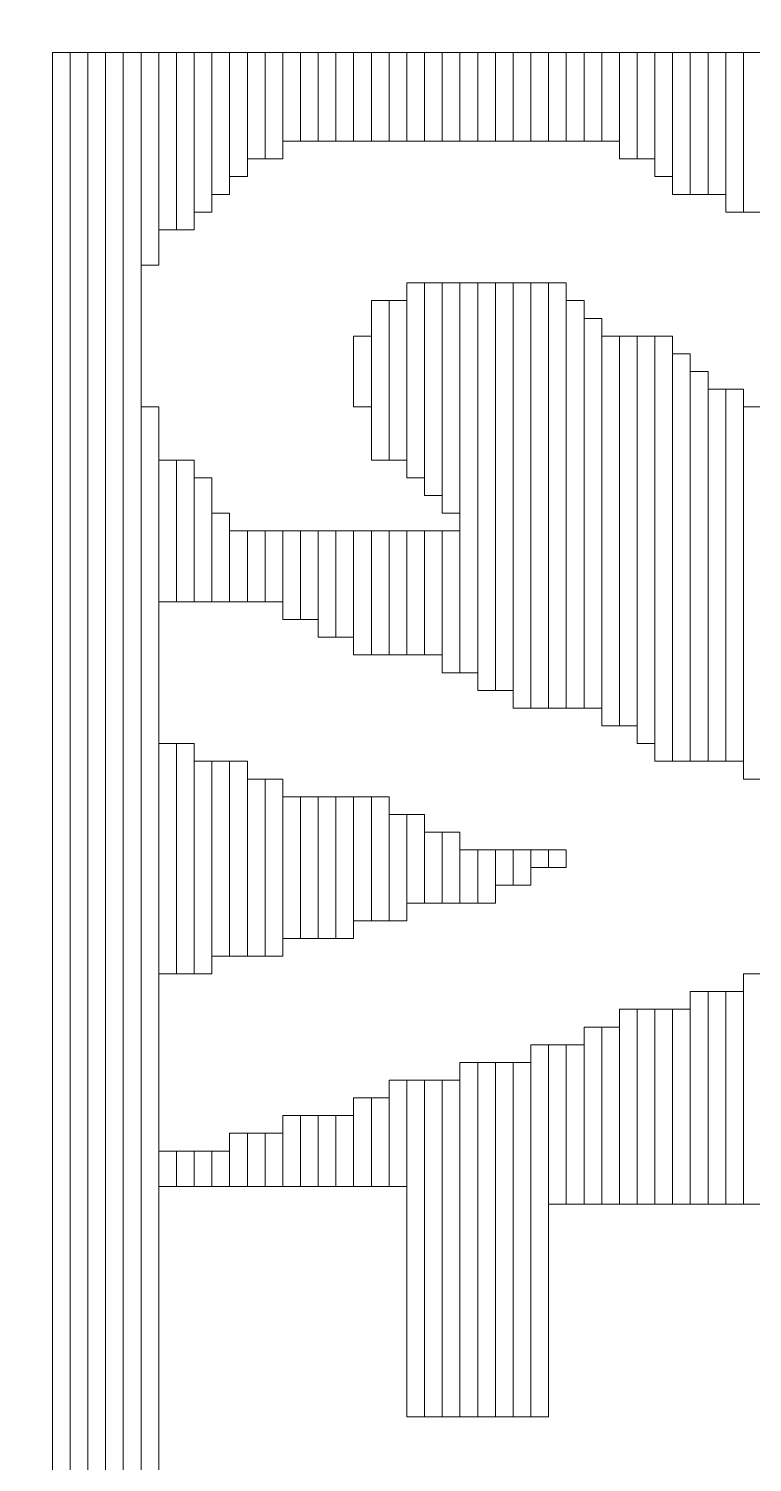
# Model space of a CAD drawing. Header units: millimetres. Extents: x -86 to 67, y -55 to 52.
# Drawn here: x -6.012 to -4.975, y -48.812 to -46.757 of the extents above; entities that cross this region are included whole.
import ezdxf

# ---------------------------------------------------------------- set-up
doc = ezdxf.new("R2010")
doc.units = ezdxf.units.MM
doc.header["$MEASUREMENT"] = 0
doc.layers.add('BG_OUTLINE', color=7, linetype='Continuous')
doc.layers.add('MA_PEN3', color=7, linetype='Continuous')

msp = doc.modelspace()

# ---------------------------------------------------------------- linework, layer by layer
at = {"layer": 'BG_OUTLINE', "color": 3, "lineweight": 9}
msp.add_open_spline([(-60.0926, 34.7331), (-60.0926, 34.7331), (63.7724, 34.7331), (63.7724, 34.7331), (63.7724, 34.7331), (64.585, 34.7336), (65.3646, 34.4113), (65.9396, 33.837), (65.9396, 33.837), (66.5146, 33.2627), (66.8379, 32.4797), (66.8384, 31.667), (66.8384, 31.667), (66.8384, 31.667), (66.8412, -52.28), (66.8412, -52.28), (66.8412, -52.28), (66.8412, -52.28), (66.8384, -52.1933), (66.8384, -52.1933), (66.8384, -52.1933), (66.8389, -53.006), (66.5166, -53.7856), (65.9424, -54.3606), (65.9424, -54.3606), (65.3681, -54.9356), (64.585, -55.2589), (63.7724, -55.2594), (63.7724, -55.2594), (63.7724, -55.2594), (-60.1869, -55.2594), (-60.1869, -55.2594), (-60.1869, -55.2594), (-60.1869, -55.2594), (-60.0853, -55.2518), (-60.0853, -55.2518), (-60.0853, -55.2518), (-60.8979, -55.2523), (-61.6775, -54.9299), (-62.2525, -54.3557), (-62.2525, -54.3557), (-62.8275, -53.7814), (-63.1508, -52.9984), (-63.1513, -52.1857), (-63.1513, -52.1857), (-63.1513, -52.1857), (-63.1587, 31.667), (-63.1587, 31.667), (-63.1587, 31.667), (-63.1592, 32.4797), (-62.8369, 33.2593), (-62.2626, 33.8343), (-62.2626, 33.8343), (-61.6883, 34.4093), (-60.9053, 34.7326), (-60.0926, 34.7331)], degree=3, knots=[0, 0, 0, 0, 0.071429, 0.071429, 0.071429, 0.071429, 0.142857, 0.142857, 0.142857, 0.142857, 0.214286, 0.214286, 0.214286, 0.214286, 0.285714, 0.285714, 0.285714, 0.285714, 0.357143, 0.357143, 0.357143, 0.357143, 0.428571, 0.428571, 0.428571, 0.428571, 0.5, 0.5, 0.5, 0.5, 0.571429, 0.571429, 0.571429, 0.571429, 0.642857, 0.642857, 0.642857, 0.642857, 0.714286, 0.714286, 0.714286, 0.714286, 0.785714, 0.785714, 0.785714, 0.785714, 0.857143, 0.857143, 0.857143, 0.857143, 0.928571, 0.928571, 0.928571, 0.928571, 1, 1, 1, 1], dxfattribs=at)
at = {"layer": 'MA_PEN3', "color": 5, "lineweight": 9}
for points in [[(-5.9528, -51.8456), (-5.9528, -51.8456), (-5.9782, -51.8456), (-5.9782, -51.8456), (-5.9782, -51.8456), (-5.9782, -51.8456), (-5.9782, -46.791), (-5.9782, -46.791), (-5.9782, -46.791), (-5.9782, -46.791), (-5.9528, -46.791), (-5.9528, -46.791), (-5.9528, -46.791), (-5.9528, -46.791), (-5.9528, -51.8456), (-5.9528, -51.8456)], [(-5.9274, -51.8456), (-5.9274, -51.8456), (-5.9528, -51.8456), (-5.9528, -51.8456), (-5.9528, -51.8456), (-5.9528, -51.8456), (-5.9528, -46.791), (-5.9528, -46.791), (-5.9528, -46.791), (-5.9528, -46.791), (-5.9274, -46.791), (-5.9274, -46.791), (-5.9274, -46.791), (-5.9274, -46.791), (-5.9274, -51.8456), (-5.9274, -51.8456)], [(-5.902, -51.8456), (-5.902, -51.8456), (-5.9274, -51.8456), (-5.9274, -51.8456), (-5.9274, -51.8456), (-5.9274, -51.8456), (-5.9274, -46.791), (-5.9274, -46.791), (-5.9274, -46.791), (-5.9274, -46.791), (-5.902, -46.791), (-5.902, -46.791), (-5.902, -46.791), (-5.902, -46.791), (-5.902, -51.8456), (-5.902, -51.8456)], [(-5.8766, -51.8456), (-5.8766, -51.8456), (-5.902, -51.8456), (-5.902, -51.8456), (-5.902, -51.8456), (-5.902, -51.8456), (-5.902, -46.791), (-5.902, -46.791), (-5.902, -46.791), (-5.902, -46.791), (-5.8766, -46.791), (-5.8766, -46.791), (-5.8766, -46.791), (-5.8766, -46.791), (-5.8766, -51.8456), (-5.8766, -51.8456)], [(-5.8512, -51.8456), (-5.8512, -51.8456), (-5.8766, -51.8456), (-5.8766, -51.8456), (-5.8766, -51.8456), (-5.8766, -51.8456), (-5.8766, -46.791), (-5.8766, -46.791), (-5.8766, -46.791), (-5.8766, -46.791), (-5.8512, -46.791), (-5.8512, -46.791), (-5.8512, -46.791), (-5.8512, -46.791), (-5.8512, -51.8456), (-5.8512, -51.8456)], [(-5.8258, -47.0958), (-5.8258, -47.0958), (-5.8512, -47.0958), (-5.8512, -47.0958), (-5.8512, -47.0958), (-5.8512, -47.0958), (-5.8512, -46.791), (-5.8512, -46.791), (-5.8512, -46.791), (-5.8512, -46.791), (-5.8258, -46.791), (-5.8258, -46.791), (-5.8258, -46.791), (-5.8258, -46.791), (-5.8258, -47.0958), (-5.8258, -47.0958)], [(-5.8004, -47.045), (-5.8004, -47.045), (-5.8258, -47.045), (-5.8258, -47.045), (-5.8258, -47.045), (-5.8258, -47.045), (-5.8258, -46.791), (-5.8258, -46.791), (-5.8258, -46.791), (-5.8258, -46.791), (-5.8004, -46.791), (-5.8004, -46.791), (-5.8004, -46.791), (-5.8004, -46.791), (-5.8004, -47.045), (-5.8004, -47.045)], [(-5.775, -47.045), (-5.775, -47.045), (-5.8004, -47.045), (-5.8004, -47.045), (-5.8004, -47.045), (-5.8004, -47.045), (-5.8004, -46.791), (-5.8004, -46.791), (-5.8004, -46.791), (-5.8004, -46.791), (-5.775, -46.791), (-5.775, -46.791), (-5.775, -46.791), (-5.775, -46.791), (-5.775, -47.045), (-5.775, -47.045)], [(-5.7496, -47.0196), (-5.7496, -47.0196), (-5.775, -47.0196), (-5.775, -47.0196), (-5.775, -47.0196), (-5.775, -47.0196), (-5.775, -46.791), (-5.775, -46.791), (-5.775, -46.791), (-5.775, -46.791), (-5.7496, -46.791), (-5.7496, -46.791), (-5.7496, -46.791), (-5.7496, -46.791), (-5.7496, -47.0196), (-5.7496, -47.0196)], [(-5.7242, -46.9942), (-5.7242, -46.9942), (-5.7496, -46.9942), (-5.7496, -46.9942), (-5.7496, -46.9942), (-5.7496, -46.9942), (-5.7496, -46.791), (-5.7496, -46.791), (-5.7496, -46.791), (-5.7496, -46.791), (-5.7242, -46.791), (-5.7242, -46.791), (-5.7242, -46.791), (-5.7242, -46.791), (-5.7242, -46.9942), (-5.7242, -46.9942)], [(-5.6988, -46.9688), (-5.6988, -46.9688), (-5.7242, -46.9688), (-5.7242, -46.9688), (-5.7242, -46.9688), (-5.7242, -46.9688), (-5.7242, -46.791), (-5.7242, -46.791), (-5.7242, -46.791), (-5.7242, -46.791), (-5.6988, -46.791), (-5.6988, -46.791), (-5.6988, -46.791), (-5.6988, -46.791), (-5.6988, -46.9688), (-5.6988, -46.9688)], [(-5.6734, -46.9434), (-5.6734, -46.9434), (-5.6988, -46.9434), (-5.6988, -46.9434), (-5.6988, -46.9434), (-5.6988, -46.9434), (-5.6988, -46.791), (-5.6988, -46.791), (-5.6988, -46.791), (-5.6988, -46.791), (-5.6734, -46.791), (-5.6734, -46.791), (-5.6734, -46.791), (-5.6734, -46.791), (-5.6734, -46.9434), (-5.6734, -46.9434)], [(-5.648, -46.9434), (-5.648, -46.9434), (-5.6734, -46.9434), (-5.6734, -46.9434), (-5.6734, -46.9434), (-5.6734, -46.9434), (-5.6734, -46.791), (-5.6734, -46.791), (-5.6734, -46.791), (-5.6734, -46.791), (-5.648, -46.791), (-5.648, -46.791), (-5.648, -46.791), (-5.648, -46.791), (-5.648, -46.9434), (-5.648, -46.9434)], [(-5.6226, -46.918), (-5.6226, -46.918), (-5.648, -46.918), (-5.648, -46.918), (-5.648, -46.918), (-5.648, -46.918), (-5.648, -46.791), (-5.648, -46.791), (-5.648, -46.791), (-5.648, -46.791), (-5.6226, -46.791), (-5.6226, -46.791), (-5.6226, -46.791), (-5.6226, -46.791), (-5.6226, -46.918), (-5.6226, -46.918)], [(-5.5972, -46.918), (-5.5972, -46.918), (-5.6226, -46.918), (-5.6226, -46.918), (-5.6226, -46.918), (-5.6226, -46.918), (-5.6226, -46.791), (-5.6226, -46.791), (-5.6226, -46.791), (-5.6226, -46.791), (-5.5972, -46.791), (-5.5972, -46.791), (-5.5972, -46.791), (-5.5972, -46.791), (-5.5972, -46.918), (-5.5972, -46.918)], [(-5.5718, -46.918), (-5.5718, -46.918), (-5.5972, -46.918), (-5.5972, -46.918), (-5.5972, -46.918), (-5.5972, -46.918), (-5.5972, -46.791), (-5.5972, -46.791), (-5.5972, -46.791), (-5.5972, -46.791), (-5.5718, -46.791), (-5.5718, -46.791), (-5.5718, -46.791), (-5.5718, -46.791), (-5.5718, -46.918), (-5.5718, -46.918)], [(-5.5464, -46.918), (-5.5464, -46.918), (-5.5718, -46.918), (-5.5718, -46.918), (-5.5718, -46.918), (-5.5718, -46.918), (-5.5718, -46.791), (-5.5718, -46.791), (-5.5718, -46.791), (-5.5718, -46.791), (-5.5464, -46.791), (-5.5464, -46.791), (-5.5464, -46.791), (-5.5464, -46.791), (-5.5464, -46.918), (-5.5464, -46.918)], [(-5.521, -46.918), (-5.521, -46.918), (-5.5464, -46.918), (-5.5464, -46.918), (-5.5464, -46.918), (-5.5464, -46.918), (-5.5464, -46.791), (-5.5464, -46.791), (-5.5464, -46.791), (-5.5464, -46.791), (-5.521, -46.791), (-5.521, -46.791), (-5.521, -46.791), (-5.521, -46.791), (-5.521, -46.918), (-5.521, -46.918)], [(-5.4956, -46.918), (-5.4956, -46.918), (-5.521, -46.918), (-5.521, -46.918), (-5.521, -46.918), (-5.521, -46.918), (-5.521, -46.791), (-5.521, -46.791), (-5.521, -46.791), (-5.521, -46.791), (-5.4956, -46.791), (-5.4956, -46.791), (-5.4956, -46.791), (-5.4956, -46.791), (-5.4956, -46.918), (-5.4956, -46.918)], [(-5.4702, -46.918), (-5.4702, -46.918), (-5.4956, -46.918), (-5.4956, -46.918), (-5.4956, -46.918), (-5.4956, -46.918), (-5.4956, -46.791), (-5.4956, -46.791), (-5.4956, -46.791), (-5.4956, -46.791), (-5.4702, -46.791), (-5.4702, -46.791), (-5.4702, -46.791), (-5.4702, -46.791), (-5.4702, -46.918), (-5.4702, -46.918)], [(-5.4448, -46.918), (-5.4448, -46.918), (-5.4702, -46.918), (-5.4702, -46.918), (-5.4702, -46.918), (-5.4702, -46.918), (-5.4702, -46.791), (-5.4702, -46.791), (-5.4702, -46.791), (-5.4702, -46.791), (-5.4448, -46.791), (-5.4448, -46.791), (-5.4448, -46.791), (-5.4448, -46.791), (-5.4448, -46.918), (-5.4448, -46.918)], [(-5.4194, -46.918), (-5.4194, -46.918), (-5.4448, -46.918), (-5.4448, -46.918), (-5.4448, -46.918), (-5.4448, -46.918), (-5.4448, -46.791), (-5.4448, -46.791), (-5.4448, -46.791), (-5.4448, -46.791), (-5.4194, -46.791), (-5.4194, -46.791), (-5.4194, -46.791), (-5.4194, -46.791), (-5.4194, -46.918), (-5.4194, -46.918)], [(-5.394, -46.918), (-5.394, -46.918), (-5.4194, -46.918), (-5.4194, -46.918), (-5.4194, -46.918), (-5.4194, -46.918), (-5.4194, -46.791), (-5.4194, -46.791), (-5.4194, -46.791), (-5.4194, -46.791), (-5.394, -46.791), (-5.394, -46.791), (-5.394, -46.791), (-5.394, -46.791), (-5.394, -46.918), (-5.394, -46.918)], [(-5.3686, -46.918), (-5.3686, -46.918), (-5.394, -46.918), (-5.394, -46.918), (-5.394, -46.918), (-5.394, -46.918), (-5.394, -46.791), (-5.394, -46.791), (-5.394, -46.791), (-5.394, -46.791), (-5.3686, -46.791), (-5.3686, -46.791), (-5.3686, -46.791), (-5.3686, -46.791), (-5.3686, -46.918), (-5.3686, -46.918)], [(-5.3432, -46.918), (-5.3432, -46.918), (-5.3686, -46.918), (-5.3686, -46.918), (-5.3686, -46.918), (-5.3686, -46.918), (-5.3686, -46.791), (-5.3686, -46.791), (-5.3686, -46.791), (-5.3686, -46.791), (-5.3432, -46.791), (-5.3432, -46.791), (-5.3432, -46.791), (-5.3432, -46.791), (-5.3432, -46.918), (-5.3432, -46.918)], [(-5.3178, -46.918), (-5.3178, -46.918), (-5.3432, -46.918), (-5.3432, -46.918), (-5.3432, -46.918), (-5.3432, -46.918), (-5.3432, -46.791), (-5.3432, -46.791), (-5.3432, -46.791), (-5.3432, -46.791), (-5.3178, -46.791), (-5.3178, -46.791), (-5.3178, -46.791), (-5.3178, -46.791), (-5.3178, -46.918), (-5.3178, -46.918)], [(-5.2924, -46.918), (-5.2924, -46.918), (-5.3178, -46.918), (-5.3178, -46.918), (-5.3178, -46.918), (-5.3178, -46.918), (-5.3178, -46.791), (-5.3178, -46.791), (-5.3178, -46.791), (-5.3178, -46.791), (-5.2924, -46.791), (-5.2924, -46.791), (-5.2924, -46.791), (-5.2924, -46.791), (-5.2924, -46.918), (-5.2924, -46.918)], [(-5.267, -46.918), (-5.267, -46.918), (-5.2924, -46.918), (-5.2924, -46.918), (-5.2924, -46.918), (-5.2924, -46.918), (-5.2924, -46.791), (-5.2924, -46.791), (-5.2924, -46.791), (-5.2924, -46.791), (-5.267, -46.791), (-5.267, -46.791), (-5.267, -46.791), (-5.267, -46.791), (-5.267, -46.918), (-5.267, -46.918)], [(-5.2416, -46.918), (-5.2416, -46.918), (-5.267, -46.918), (-5.267, -46.918), (-5.267, -46.918), (-5.267, -46.918), (-5.267, -46.791), (-5.267, -46.791), (-5.267, -46.791), (-5.267, -46.791), (-5.2416, -46.791), (-5.2416, -46.791), (-5.2416, -46.791), (-5.2416, -46.791), (-5.2416, -46.918), (-5.2416, -46.918)], [(-5.2162, -46.918), (-5.2162, -46.918), (-5.2416, -46.918), (-5.2416, -46.918), (-5.2416, -46.918), (-5.2416, -46.918), (-5.2416, -46.791), (-5.2416, -46.791), (-5.2416, -46.791), (-5.2416, -46.791), (-5.2162, -46.791), (-5.2162, -46.791), (-5.2162, -46.791), (-5.2162, -46.791), (-5.2162, -46.918), (-5.2162, -46.918)], [(-5.1908, -46.918), (-5.1908, -46.918), (-5.2162, -46.918), (-5.2162, -46.918), (-5.2162, -46.918), (-5.2162, -46.918), (-5.2162, -46.791), (-5.2162, -46.791), (-5.2162, -46.791), (-5.2162, -46.791), (-5.1908, -46.791), (-5.1908, -46.791), (-5.1908, -46.791), (-5.1908, -46.791), (-5.1908, -46.918), (-5.1908, -46.918)], [(-5.1654, -46.918), (-5.1654, -46.918), (-5.1908, -46.918), (-5.1908, -46.918), (-5.1908, -46.918), (-5.1908, -46.918), (-5.1908, -46.791), (-5.1908, -46.791), (-5.1908, -46.791), (-5.1908, -46.791), (-5.1654, -46.791), (-5.1654, -46.791), (-5.1654, -46.791), (-5.1654, -46.791), (-5.1654, -46.918), (-5.1654, -46.918)], [(-5.14, -46.9434), (-5.14, -46.9434), (-5.1654, -46.9434), (-5.1654, -46.9434), (-5.1654, -46.9434), (-5.1654, -46.9434), (-5.1654, -46.791), (-5.1654, -46.791), (-5.1654, -46.791), (-5.1654, -46.791), (-5.14, -46.791), (-5.14, -46.791), (-5.14, -46.791), (-5.14, -46.791), (-5.14, -46.9434), (-5.14, -46.9434)], [(-5.1146, -46.9434), (-5.1146, -46.9434), (-5.14, -46.9434), (-5.14, -46.9434), (-5.14, -46.9434), (-5.14, -46.9434), (-5.14, -46.791), (-5.14, -46.791), (-5.14, -46.791), (-5.14, -46.791), (-5.1146, -46.791), (-5.1146, -46.791), (-5.1146, -46.791), (-5.1146, -46.791), (-5.1146, -46.9434), (-5.1146, -46.9434)], [(-5.0892, -46.9688), (-5.0892, -46.9688), (-5.1146, -46.9688), (-5.1146, -46.9688), (-5.1146, -46.9688), (-5.1146, -46.9688), (-5.1146, -46.791), (-5.1146, -46.791), (-5.1146, -46.791), (-5.1146, -46.791), (-5.0892, -46.791), (-5.0892, -46.791), (-5.0892, -46.791), (-5.0892, -46.791), (-5.0892, -46.9688), (-5.0892, -46.9688)], [(-5.0638, -46.9942), (-5.0638, -46.9942), (-5.0892, -46.9942), (-5.0892, -46.9942), (-5.0892, -46.9942), (-5.0892, -46.9942), (-5.0892, -46.791), (-5.0892, -46.791), (-5.0892, -46.791), (-5.0892, -46.791), (-5.0638, -46.791), (-5.0638, -46.791), (-5.0638, -46.791), (-5.0638, -46.791), (-5.0638, -46.9942), (-5.0638, -46.9942)], [(-5.0384, -46.9942), (-5.0384, -46.9942), (-5.0638, -46.9942), (-5.0638, -46.9942), (-5.0638, -46.9942), (-5.0638, -46.9942), (-5.0638, -46.791), (-5.0638, -46.791), (-5.0638, -46.791), (-5.0638, -46.791), (-5.0384, -46.791), (-5.0384, -46.791), (-5.0384, -46.791), (-5.0384, -46.791), (-5.0384, -46.9942), (-5.0384, -46.9942)], [(-5.013, -46.9942), (-5.013, -46.9942), (-5.0384, -46.9942), (-5.0384, -46.9942), (-5.0384, -46.9942), (-5.0384, -46.9942), (-5.0384, -46.791), (-5.0384, -46.791), (-5.0384, -46.791), (-5.0384, -46.791), (-5.013, -46.791), (-5.013, -46.791), (-5.013, -46.791), (-5.013, -46.791), (-5.013, -46.9942), (-5.013, -46.9942)], [(-4.9876, -47.0196), (-4.9876, -47.0196), (-5.013, -47.0196), (-5.013, -47.0196), (-5.013, -47.0196), (-5.013, -47.0196), (-5.013, -46.791), (-5.013, -46.791), (-5.013, -46.791), (-5.013, -46.791), (-4.9876, -46.791), (-4.9876, -46.791), (-4.9876, -46.791), (-4.9876, -46.791), (-4.9876, -47.0196), (-4.9876, -47.0196)], [(-4.9622, -47.0196), (-4.9622, -47.0196), (-4.9876, -47.0196), (-4.9876, -47.0196), (-4.9876, -47.0196), (-4.9876, -47.0196), (-4.9876, -46.791), (-4.9876, -46.791), (-4.9876, -46.791), (-4.9876, -46.791), (-4.9622, -46.791), (-4.9622, -46.791), (-4.9622, -46.791), (-4.9622, -46.791), (-4.9622, -47.0196), (-4.9622, -47.0196)], [(-5.4448, -47.4006), (-5.4448, -47.4006), (-5.4702, -47.4006), (-5.4702, -47.4006), (-5.4702, -47.4006), (-5.4702, -47.4006), (-5.4702, -47.1212), (-5.4702, -47.1212), (-5.4702, -47.1212), (-5.4702, -47.1212), (-5.4448, -47.1212), (-5.4448, -47.1212), (-5.4448, -47.1212), (-5.4448, -47.1212), (-5.4448, -47.4006), (-5.4448, -47.4006)], [(-5.4194, -47.426), (-5.4194, -47.426), (-5.4448, -47.426), (-5.4448, -47.426), (-5.4448, -47.426), (-5.4448, -47.426), (-5.4448, -47.1212), (-5.4448, -47.1212), (-5.4448, -47.1212), (-5.4448, -47.1212), (-5.4194, -47.1212), (-5.4194, -47.1212), (-5.4194, -47.1212), (-5.4194, -47.1212), (-5.4194, -47.426), (-5.4194, -47.426)], [(-5.394, -47.4514), (-5.394, -47.4514), (-5.4194, -47.4514), (-5.4194, -47.4514), (-5.4194, -47.4514), (-5.4194, -47.4514), (-5.4194, -47.1212), (-5.4194, -47.1212), (-5.4194, -47.1212), (-5.4194, -47.1212), (-5.394, -47.1212), (-5.394, -47.1212), (-5.394, -47.1212), (-5.394, -47.1212), (-5.394, -47.4514), (-5.394, -47.4514)], [(-5.3686, -47.68), (-5.3686, -47.68), (-5.394, -47.68), (-5.394, -47.68), (-5.394, -47.68), (-5.394, -47.68), (-5.394, -47.1212), (-5.394, -47.1212), (-5.394, -47.1212), (-5.394, -47.1212), (-5.3686, -47.1212), (-5.3686, -47.1212), (-5.3686, -47.1212), (-5.3686, -47.1212), (-5.3686, -47.68), (-5.3686, -47.68)], [(-5.3432, -47.7054), (-5.3432, -47.7054), (-5.3686, -47.7054), (-5.3686, -47.7054), (-5.3686, -47.7054), (-5.3686, -47.7054), (-5.3686, -47.1212), (-5.3686, -47.1212), (-5.3686, -47.1212), (-5.3686, -47.1212), (-5.3432, -47.1212), (-5.3432, -47.1212), (-5.3432, -47.1212), (-5.3432, -47.1212), (-5.3432, -47.7054), (-5.3432, -47.7054)], [(-5.3178, -47.7054), (-5.3178, -47.7054), (-5.3432, -47.7054), (-5.3432, -47.7054), (-5.3432, -47.7054), (-5.3432, -47.7054), (-5.3432, -47.1212), (-5.3432, -47.1212), (-5.3432, -47.1212), (-5.3432, -47.1212), (-5.3178, -47.1212), (-5.3178, -47.1212), (-5.3178, -47.1212), (-5.3178, -47.1212), (-5.3178, -47.7054), (-5.3178, -47.7054)], [(-5.2924, -47.7308), (-5.2924, -47.7308), (-5.3178, -47.7308), (-5.3178, -47.7308), (-5.3178, -47.7308), (-5.3178, -47.7308), (-5.3178, -47.1212), (-5.3178, -47.1212), (-5.3178, -47.1212), (-5.3178, -47.1212), (-5.2924, -47.1212), (-5.2924, -47.1212), (-5.2924, -47.1212), (-5.2924, -47.1212), (-5.2924, -47.7308), (-5.2924, -47.7308)], [(-5.267, -47.7308), (-5.267, -47.7308), (-5.2924, -47.7308), (-5.2924, -47.7308), (-5.2924, -47.7308), (-5.2924, -47.7308), (-5.2924, -47.1212), (-5.2924, -47.1212), (-5.2924, -47.1212), (-5.2924, -47.1212), (-5.267, -47.1212), (-5.267, -47.1212), (-5.267, -47.1212), (-5.267, -47.1212), (-5.267, -47.7308), (-5.267, -47.7308)], [(-5.2416, -47.7308), (-5.2416, -47.7308), (-5.267, -47.7308), (-5.267, -47.7308), (-5.267, -47.7308), (-5.267, -47.7308), (-5.267, -47.1212), (-5.267, -47.1212), (-5.267, -47.1212), (-5.267, -47.1212), (-5.2416, -47.1212), (-5.2416, -47.1212), (-5.2416, -47.1212), (-5.2416, -47.1212), (-5.2416, -47.7308), (-5.2416, -47.7308)], [(-5.4956, -47.3752), (-5.4956, -47.3752), (-5.521, -47.3752), (-5.521, -47.3752), (-5.521, -47.3752), (-5.521, -47.3752), (-5.521, -47.1466), (-5.521, -47.1466), (-5.521, -47.1466), (-5.521, -47.1466), (-5.4956, -47.1466), (-5.4956, -47.1466), (-5.4956, -47.1466), (-5.4956, -47.1466), (-5.4956, -47.3752), (-5.4956, -47.3752)], [(-5.4702, -47.3752), (-5.4702, -47.3752), (-5.4956, -47.3752), (-5.4956, -47.3752), (-5.4956, -47.3752), (-5.4956, -47.3752), (-5.4956, -47.1466), (-5.4956, -47.1466), (-5.4956, -47.1466), (-5.4956, -47.1466), (-5.4702, -47.1466), (-5.4702, -47.1466), (-5.4702, -47.1466), (-5.4702, -47.1466), (-5.4702, -47.3752), (-5.4702, -47.3752)], [(-5.2162, -47.7308), (-5.2162, -47.7308), (-5.2416, -47.7308), (-5.2416, -47.7308), (-5.2416, -47.7308), (-5.2416, -47.7308), (-5.2416, -47.1466), (-5.2416, -47.1466), (-5.2416, -47.1466), (-5.2416, -47.1466), (-5.2162, -47.1466), (-5.2162, -47.1466), (-5.2162, -47.1466), (-5.2162, -47.1466), (-5.2162, -47.7308), (-5.2162, -47.7308)], [(-5.1908, -47.7308), (-5.1908, -47.7308), (-5.2162, -47.7308), (-5.2162, -47.7308), (-5.2162, -47.7308), (-5.2162, -47.7308), (-5.2162, -47.172), (-5.2162, -47.172), (-5.2162, -47.172), (-5.2162, -47.172), (-5.1908, -47.172), (-5.1908, -47.172), (-5.1908, -47.172), (-5.1908, -47.172), (-5.1908, -47.7308), (-5.1908, -47.7308)], [(-5.521, -47.299), (-5.521, -47.299), (-5.5464, -47.299), (-5.5464, -47.299), (-5.5464, -47.299), (-5.5464, -47.299), (-5.5464, -47.1974), (-5.5464, -47.1974), (-5.5464, -47.1974), (-5.5464, -47.1974), (-5.521, -47.1974), (-5.521, -47.1974), (-5.521, -47.1974), (-5.521, -47.1974), (-5.521, -47.299), (-5.521, -47.299)], [(-5.1654, -47.7562), (-5.1654, -47.7562), (-5.1908, -47.7562), (-5.1908, -47.7562), (-5.1908, -47.7562), (-5.1908, -47.7562), (-5.1908, -47.1974), (-5.1908, -47.1974), (-5.1908, -47.1974), (-5.1908, -47.1974), (-5.1654, -47.1974), (-5.1654, -47.1974), (-5.1654, -47.1974), (-5.1654, -47.1974), (-5.1654, -47.7562), (-5.1654, -47.7562)], [(-5.14, -47.7562), (-5.14, -47.7562), (-5.1654, -47.7562), (-5.1654, -47.7562), (-5.1654, -47.7562), (-5.1654, -47.7562), (-5.1654, -47.1974), (-5.1654, -47.1974), (-5.1654, -47.1974), (-5.1654, -47.1974), (-5.14, -47.1974), (-5.14, -47.1974), (-5.14, -47.1974), (-5.14, -47.1974), (-5.14, -47.7562), (-5.14, -47.7562)], [(-5.1146, -47.7816), (-5.1146, -47.7816), (-5.14, -47.7816), (-5.14, -47.7816), (-5.14, -47.7816), (-5.14, -47.7816), (-5.14, -47.1974), (-5.14, -47.1974), (-5.14, -47.1974), (-5.14, -47.1974), (-5.1146, -47.1974), (-5.1146, -47.1974), (-5.1146, -47.1974), (-5.1146, -47.1974), (-5.1146, -47.7816), (-5.1146, -47.7816)], [(-5.0892, -47.807), (-5.0892, -47.807), (-5.1146, -47.807), (-5.1146, -47.807), (-5.1146, -47.807), (-5.1146, -47.807), (-5.1146, -47.1974), (-5.1146, -47.1974), (-5.1146, -47.1974), (-5.1146, -47.1974), (-5.0892, -47.1974), (-5.0892, -47.1974), (-5.0892, -47.1974), (-5.0892, -47.1974), (-5.0892, -47.807), (-5.0892, -47.807)], [(-5.0638, -47.807), (-5.0638, -47.807), (-5.0892, -47.807), (-5.0892, -47.807), (-5.0892, -47.807), (-5.0892, -47.807), (-5.0892, -47.2228), (-5.0892, -47.2228), (-5.0892, -47.2228), (-5.0892, -47.2228), (-5.0638, -47.2228), (-5.0638, -47.2228), (-5.0638, -47.2228), (-5.0638, -47.2228), (-5.0638, -47.807), (-5.0638, -47.807)], [(-5.0384, -47.807), (-5.0384, -47.807), (-5.0638, -47.807), (-5.0638, -47.807), (-5.0638, -47.807), (-5.0638, -47.807), (-5.0638, -47.2482), (-5.0638, -47.2482), (-5.0638, -47.2482), (-5.0638, -47.2482), (-5.0384, -47.2482), (-5.0384, -47.2482), (-5.0384, -47.2482), (-5.0384, -47.2482), (-5.0384, -47.807), (-5.0384, -47.807)], [(-5.013, -47.807), (-5.013, -47.807), (-5.0384, -47.807), (-5.0384, -47.807), (-5.0384, -47.807), (-5.0384, -47.807), (-5.0384, -47.2736), (-5.0384, -47.2736), (-5.0384, -47.2736), (-5.0384, -47.2736), (-5.013, -47.2736), (-5.013, -47.2736), (-5.013, -47.2736), (-5.013, -47.2736), (-5.013, -47.807), (-5.013, -47.807)], [(-4.9876, -47.807), (-4.9876, -47.807), (-5.013, -47.807), (-5.013, -47.807), (-5.013, -47.807), (-5.013, -47.807), (-5.013, -47.2736), (-5.013, -47.2736), (-5.013, -47.2736), (-5.013, -47.2736), (-4.9876, -47.2736), (-4.9876, -47.2736), (-4.9876, -47.2736), (-4.9876, -47.2736), (-4.9876, -47.807), (-4.9876, -47.807)], [(-5.8258, -50.4486), (-5.8258, -50.4486), (-5.8512, -50.4486), (-5.8512, -50.4486), (-5.8512, -50.4486), (-5.8512, -50.4486), (-5.8512, -47.299), (-5.8512, -47.299), (-5.8512, -47.299), (-5.8512, -47.299), (-5.8258, -47.299), (-5.8258, -47.299), (-5.8258, -47.299), (-5.8258, -47.299), (-5.8258, -50.4486), (-5.8258, -50.4486)], [(-4.9622, -47.8324), (-4.9622, -47.8324), (-4.9876, -47.8324), (-4.9876, -47.8324), (-4.9876, -47.8324), (-4.9876, -47.8324), (-4.9876, -47.299), (-4.9876, -47.299), (-4.9876, -47.299), (-4.9876, -47.299), (-4.9622, -47.299), (-4.9622, -47.299), (-4.9622, -47.299), (-4.9622, -47.299), (-4.9622, -47.8324), (-4.9622, -47.8324)], [(-5.8004, -47.5784), (-5.8004, -47.5784), (-5.8258, -47.5784), (-5.8258, -47.5784), (-5.8258, -47.5784), (-5.8258, -47.5784), (-5.8258, -47.3752), (-5.8258, -47.3752), (-5.8258, -47.3752), (-5.8258, -47.3752), (-5.8004, -47.3752), (-5.8004, -47.3752), (-5.8004, -47.3752), (-5.8004, -47.3752), (-5.8004, -47.5784), (-5.8004, -47.5784)], [(-5.775, -47.5784), (-5.775, -47.5784), (-5.8004, -47.5784), (-5.8004, -47.5784), (-5.8004, -47.5784), (-5.8004, -47.5784), (-5.8004, -47.3752), (-5.8004, -47.3752), (-5.8004, -47.3752), (-5.8004, -47.3752), (-5.775, -47.3752), (-5.775, -47.3752), (-5.775, -47.3752), (-5.775, -47.3752), (-5.775, -47.5784), (-5.775, -47.5784)], [(-5.7496, -47.5784), (-5.7496, -47.5784), (-5.775, -47.5784), (-5.775, -47.5784), (-5.775, -47.5784), (-5.775, -47.5784), (-5.775, -47.4006), (-5.775, -47.4006), (-5.775, -47.4006), (-5.775, -47.4006), (-5.7496, -47.4006), (-5.7496, -47.4006), (-5.7496, -47.4006), (-5.7496, -47.4006), (-5.7496, -47.5784), (-5.7496, -47.5784)], [(-5.7242, -47.5784), (-5.7242, -47.5784), (-5.7496, -47.5784), (-5.7496, -47.5784), (-5.7496, -47.5784), (-5.7496, -47.5784), (-5.7496, -47.4514), (-5.7496, -47.4514), (-5.7496, -47.4514), (-5.7496, -47.4514), (-5.7242, -47.4514), (-5.7242, -47.4514), (-5.7242, -47.4514), (-5.7242, -47.4514), (-5.7242, -47.5784), (-5.7242, -47.5784)], [(-5.6988, -47.5784), (-5.6988, -47.5784), (-5.7242, -47.5784), (-5.7242, -47.5784), (-5.7242, -47.5784), (-5.7242, -47.5784), (-5.7242, -47.4768), (-5.7242, -47.4768), (-5.7242, -47.4768), (-5.7242, -47.4768), (-5.6988, -47.4768), (-5.6988, -47.4768), (-5.6988, -47.4768), (-5.6988, -47.4768), (-5.6988, -47.5784), (-5.6988, -47.5784)], [(-5.6734, -47.5784), (-5.6734, -47.5784), (-5.6988, -47.5784), (-5.6988, -47.5784), (-5.6988, -47.5784), (-5.6988, -47.5784), (-5.6988, -47.4768), (-5.6988, -47.4768), (-5.6988, -47.4768), (-5.6988, -47.4768), (-5.6734, -47.4768), (-5.6734, -47.4768), (-5.6734, -47.4768), (-5.6734, -47.4768), (-5.6734, -47.5784), (-5.6734, -47.5784)], [(-5.648, -47.5784), (-5.648, -47.5784), (-5.6734, -47.5784), (-5.6734, -47.5784), (-5.6734, -47.5784), (-5.6734, -47.5784), (-5.6734, -47.4768), (-5.6734, -47.4768), (-5.6734, -47.4768), (-5.6734, -47.4768), (-5.648, -47.4768), (-5.648, -47.4768), (-5.648, -47.4768), (-5.648, -47.4768), (-5.648, -47.5784), (-5.648, -47.5784)], [(-5.6226, -47.6038), (-5.6226, -47.6038), (-5.648, -47.6038), (-5.648, -47.6038), (-5.648, -47.6038), (-5.648, -47.6038), (-5.648, -47.4768), (-5.648, -47.4768), (-5.648, -47.4768), (-5.648, -47.4768), (-5.6226, -47.4768), (-5.6226, -47.4768), (-5.6226, -47.4768), (-5.6226, -47.4768), (-5.6226, -47.6038), (-5.6226, -47.6038)], [(-5.5972, -47.6038), (-5.5972, -47.6038), (-5.6226, -47.6038), (-5.6226, -47.6038), (-5.6226, -47.6038), (-5.6226, -47.6038), (-5.6226, -47.4768), (-5.6226, -47.4768), (-5.6226, -47.4768), (-5.6226, -47.4768), (-5.5972, -47.4768), (-5.5972, -47.4768), (-5.5972, -47.4768), (-5.5972, -47.4768), (-5.5972, -47.6038), (-5.5972, -47.6038)], [(-5.5718, -47.6292), (-5.5718, -47.6292), (-5.5972, -47.6292), (-5.5972, -47.6292), (-5.5972, -47.6292), (-5.5972, -47.6292), (-5.5972, -47.4768), (-5.5972, -47.4768), (-5.5972, -47.4768), (-5.5972, -47.4768), (-5.5718, -47.4768), (-5.5718, -47.4768), (-5.5718, -47.4768), (-5.5718, -47.4768), (-5.5718, -47.6292), (-5.5718, -47.6292)], [(-5.5464, -47.6292), (-5.5464, -47.6292), (-5.5718, -47.6292), (-5.5718, -47.6292), (-5.5718, -47.6292), (-5.5718, -47.6292), (-5.5718, -47.4768), (-5.5718, -47.4768), (-5.5718, -47.4768), (-5.5718, -47.4768), (-5.5464, -47.4768), (-5.5464, -47.4768), (-5.5464, -47.4768), (-5.5464, -47.4768), (-5.5464, -47.6292), (-5.5464, -47.6292)], [(-5.521, -47.6546), (-5.521, -47.6546), (-5.5464, -47.6546), (-5.5464, -47.6546), (-5.5464, -47.6546), (-5.5464, -47.6546), (-5.5464, -47.4768), (-5.5464, -47.4768), (-5.5464, -47.4768), (-5.5464, -47.4768), (-5.521, -47.4768), (-5.521, -47.4768), (-5.521, -47.4768), (-5.521, -47.4768), (-5.521, -47.6546), (-5.521, -47.6546)], [(-5.4956, -47.6546), (-5.4956, -47.6546), (-5.521, -47.6546), (-5.521, -47.6546), (-5.521, -47.6546), (-5.521, -47.6546), (-5.521, -47.4768), (-5.521, -47.4768), (-5.521, -47.4768), (-5.521, -47.4768), (-5.4956, -47.4768), (-5.4956, -47.4768), (-5.4956, -47.4768), (-5.4956, -47.4768), (-5.4956, -47.6546), (-5.4956, -47.6546)], [(-5.4702, -47.6546), (-5.4702, -47.6546), (-5.4956, -47.6546), (-5.4956, -47.6546), (-5.4956, -47.6546), (-5.4956, -47.6546), (-5.4956, -47.4768), (-5.4956, -47.4768), (-5.4956, -47.4768), (-5.4956, -47.4768), (-5.4702, -47.4768), (-5.4702, -47.4768), (-5.4702, -47.4768), (-5.4702, -47.4768), (-5.4702, -47.6546), (-5.4702, -47.6546)], [(-5.4448, -47.6546), (-5.4448, -47.6546), (-5.4702, -47.6546), (-5.4702, -47.6546), (-5.4702, -47.6546), (-5.4702, -47.6546), (-5.4702, -47.4768), (-5.4702, -47.4768), (-5.4702, -47.4768), (-5.4702, -47.4768), (-5.4448, -47.4768), (-5.4448, -47.4768), (-5.4448, -47.4768), (-5.4448, -47.4768), (-5.4448, -47.6546), (-5.4448, -47.6546)], [(-5.4194, -47.6546), (-5.4194, -47.6546), (-5.4448, -47.6546), (-5.4448, -47.6546), (-5.4448, -47.6546), (-5.4448, -47.6546), (-5.4448, -47.4768), (-5.4448, -47.4768), (-5.4448, -47.4768), (-5.4448, -47.4768), (-5.4194, -47.4768), (-5.4194, -47.4768), (-5.4194, -47.4768), (-5.4194, -47.4768), (-5.4194, -47.6546), (-5.4194, -47.6546)], [(-5.394, -47.68), (-5.394, -47.68), (-5.4194, -47.68), (-5.4194, -47.68), (-5.4194, -47.68), (-5.4194, -47.68), (-5.4194, -47.4768), (-5.4194, -47.4768), (-5.4194, -47.4768), (-5.4194, -47.4768), (-5.394, -47.4768), (-5.394, -47.4768), (-5.394, -47.4768), (-5.394, -47.4768), (-5.394, -47.68), (-5.394, -47.68)], [(-5.8004, -48.1118), (-5.8004, -48.1118), (-5.8258, -48.1118), (-5.8258, -48.1118), (-5.8258, -48.1118), (-5.8258, -48.1118), (-5.8258, -47.7816), (-5.8258, -47.7816), (-5.8258, -47.7816), (-5.8258, -47.7816), (-5.8004, -47.7816), (-5.8004, -47.7816), (-5.8004, -47.7816), (-5.8004, -47.7816), (-5.8004, -48.1118), (-5.8004, -48.1118)], [(-5.775, -48.1118), (-5.775, -48.1118), (-5.8004, -48.1118), (-5.8004, -48.1118), (-5.8004, -48.1118), (-5.8004, -48.1118), (-5.8004, -47.7816), (-5.8004, -47.7816), (-5.8004, -47.7816), (-5.8004, -47.7816), (-5.775, -47.7816), (-5.775, -47.7816), (-5.775, -47.7816), (-5.775, -47.7816), (-5.775, -48.1118), (-5.775, -48.1118)], [(-5.7496, -48.1118), (-5.7496, -48.1118), (-5.775, -48.1118), (-5.775, -48.1118), (-5.775, -48.1118), (-5.775, -48.1118), (-5.775, -47.807), (-5.775, -47.807), (-5.775, -47.807), (-5.775, -47.807), (-5.7496, -47.807), (-5.7496, -47.807), (-5.7496, -47.807), (-5.7496, -47.807), (-5.7496, -48.1118), (-5.7496, -48.1118)], [(-5.7242, -48.0864), (-5.7242, -48.0864), (-5.7496, -48.0864), (-5.7496, -48.0864), (-5.7496, -48.0864), (-5.7496, -48.0864), (-5.7496, -47.807), (-5.7496, -47.807), (-5.7496, -47.807), (-5.7496, -47.807), (-5.7242, -47.807), (-5.7242, -47.807), (-5.7242, -47.807), (-5.7242, -47.807), (-5.7242, -48.0864), (-5.7242, -48.0864)], [(-5.6988, -48.0864), (-5.6988, -48.0864), (-5.7242, -48.0864), (-5.7242, -48.0864), (-5.7242, -48.0864), (-5.7242, -48.0864), (-5.7242, -47.807), (-5.7242, -47.807), (-5.7242, -47.807), (-5.7242, -47.807), (-5.6988, -47.807), (-5.6988, -47.807), (-5.6988, -47.807), (-5.6988, -47.807), (-5.6988, -48.0864), (-5.6988, -48.0864)], [(-5.6734, -48.0864), (-5.6734, -48.0864), (-5.6988, -48.0864), (-5.6988, -48.0864), (-5.6988, -48.0864), (-5.6988, -48.0864), (-5.6988, -47.8324), (-5.6988, -47.8324), (-5.6988, -47.8324), (-5.6988, -47.8324), (-5.6734, -47.8324), (-5.6734, -47.8324), (-5.6734, -47.8324), (-5.6734, -47.8324), (-5.6734, -48.0864), (-5.6734, -48.0864)], [(-5.648, -48.0864), (-5.648, -48.0864), (-5.6734, -48.0864), (-5.6734, -48.0864), (-5.6734, -48.0864), (-5.6734, -48.0864), (-5.6734, -47.8324), (-5.6734, -47.8324), (-5.6734, -47.8324), (-5.6734, -47.8324), (-5.648, -47.8324), (-5.648, -47.8324), (-5.648, -47.8324), (-5.648, -47.8324), (-5.648, -48.0864), (-5.648, -48.0864)], [(-5.6226, -48.061), (-5.6226, -48.061), (-5.648, -48.061), (-5.648, -48.061), (-5.648, -48.061), (-5.648, -48.061), (-5.648, -47.8578), (-5.648, -47.8578), (-5.648, -47.8578), (-5.648, -47.8578), (-5.6226, -47.8578), (-5.6226, -47.8578), (-5.6226, -47.8578), (-5.6226, -47.8578), (-5.6226, -48.061), (-5.6226, -48.061)], [(-5.5972, -48.061), (-5.5972, -48.061), (-5.6226, -48.061), (-5.6226, -48.061), (-5.6226, -48.061), (-5.6226, -48.061), (-5.6226, -47.8578), (-5.6226, -47.8578), (-5.6226, -47.8578), (-5.6226, -47.8578), (-5.5972, -47.8578), (-5.5972, -47.8578), (-5.5972, -47.8578), (-5.5972, -47.8578), (-5.5972, -48.061), (-5.5972, -48.061)], [(-5.5718, -48.061), (-5.5718, -48.061), (-5.5972, -48.061), (-5.5972, -48.061), (-5.5972, -48.061), (-5.5972, -48.061), (-5.5972, -47.8578), (-5.5972, -47.8578), (-5.5972, -47.8578), (-5.5972, -47.8578), (-5.5718, -47.8578), (-5.5718, -47.8578), (-5.5718, -47.8578), (-5.5718, -47.8578), (-5.5718, -48.061), (-5.5718, -48.061)], [(-5.5464, -48.061), (-5.5464, -48.061), (-5.5718, -48.061), (-5.5718, -48.061), (-5.5718, -48.061), (-5.5718, -48.061), (-5.5718, -47.8578), (-5.5718, -47.8578), (-5.5718, -47.8578), (-5.5718, -47.8578), (-5.5464, -47.8578), (-5.5464, -47.8578), (-5.5464, -47.8578), (-5.5464, -47.8578), (-5.5464, -48.061), (-5.5464, -48.061)], [(-5.521, -48.0356), (-5.521, -48.0356), (-5.5464, -48.0356), (-5.5464, -48.0356), (-5.5464, -48.0356), (-5.5464, -48.0356), (-5.5464, -47.8578), (-5.5464, -47.8578), (-5.5464, -47.8578), (-5.5464, -47.8578), (-5.521, -47.8578), (-5.521, -47.8578), (-5.521, -47.8578), (-5.521, -47.8578), (-5.521, -48.0356), (-5.521, -48.0356)], [(-5.4956, -48.0356), (-5.4956, -48.0356), (-5.521, -48.0356), (-5.521, -48.0356), (-5.521, -48.0356), (-5.521, -48.0356), (-5.521, -47.8578), (-5.521, -47.8578), (-5.521, -47.8578), (-5.521, -47.8578), (-5.4956, -47.8578), (-5.4956, -47.8578), (-5.4956, -47.8578), (-5.4956, -47.8578), (-5.4956, -48.0356), (-5.4956, -48.0356)], [(-5.4702, -48.0356), (-5.4702, -48.0356), (-5.4956, -48.0356), (-5.4956, -48.0356), (-5.4956, -48.0356), (-5.4956, -48.0356), (-5.4956, -47.8832), (-5.4956, -47.8832), (-5.4956, -47.8832), (-5.4956, -47.8832), (-5.4702, -47.8832), (-5.4702, -47.8832), (-5.4702, -47.8832), (-5.4702, -47.8832), (-5.4702, -48.0356), (-5.4702, -48.0356)], [(-5.4448, -48.0102), (-5.4448, -48.0102), (-5.4702, -48.0102), (-5.4702, -48.0102), (-5.4702, -48.0102), (-5.4702, -48.0102), (-5.4702, -47.8832), (-5.4702, -47.8832), (-5.4702, -47.8832), (-5.4702, -47.8832), (-5.4448, -47.8832), (-5.4448, -47.8832), (-5.4448, -47.8832), (-5.4448, -47.8832), (-5.4448, -48.0102), (-5.4448, -48.0102)], [(-5.4194, -48.0102), (-5.4194, -48.0102), (-5.4448, -48.0102), (-5.4448, -48.0102), (-5.4448, -48.0102), (-5.4448, -48.0102), (-5.4448, -47.9086), (-5.4448, -47.9086), (-5.4448, -47.9086), (-5.4448, -47.9086), (-5.4194, -47.9086), (-5.4194, -47.9086), (-5.4194, -47.9086), (-5.4194, -47.9086), (-5.4194, -48.0102), (-5.4194, -48.0102)], [(-5.394, -48.0102), (-5.394, -48.0102), (-5.4194, -48.0102), (-5.4194, -48.0102), (-5.4194, -48.0102), (-5.4194, -48.0102), (-5.4194, -47.9086), (-5.4194, -47.9086), (-5.4194, -47.9086), (-5.4194, -47.9086), (-5.394, -47.9086), (-5.394, -47.9086), (-5.394, -47.9086), (-5.394, -47.9086), (-5.394, -48.0102), (-5.394, -48.0102)], [(-5.3686, -48.0102), (-5.3686, -48.0102), (-5.394, -48.0102), (-5.394, -48.0102), (-5.394, -48.0102), (-5.394, -48.0102), (-5.394, -47.934), (-5.394, -47.934), (-5.394, -47.934), (-5.394, -47.934), (-5.3686, -47.934), (-5.3686, -47.934), (-5.3686, -47.934), (-5.3686, -47.934), (-5.3686, -48.0102), (-5.3686, -48.0102)], [(-5.3432, -48.0102), (-5.3432, -48.0102), (-5.3686, -48.0102), (-5.3686, -48.0102), (-5.3686, -48.0102), (-5.3686, -48.0102), (-5.3686, -47.934), (-5.3686, -47.934), (-5.3686, -47.934), (-5.3686, -47.934), (-5.3432, -47.934), (-5.3432, -47.934), (-5.3432, -47.934), (-5.3432, -47.934), (-5.3432, -48.0102), (-5.3432, -48.0102)], [(-5.3178, -47.9848), (-5.3178, -47.9848), (-5.3432, -47.9848), (-5.3432, -47.9848), (-5.3432, -47.9848), (-5.3432, -47.9848), (-5.3432, -47.934), (-5.3432, -47.934), (-5.3432, -47.934), (-5.3432, -47.934), (-5.3178, -47.934), (-5.3178, -47.934), (-5.3178, -47.934), (-5.3178, -47.934), (-5.3178, -47.9848), (-5.3178, -47.9848)], [(-5.2924, -47.9848), (-5.2924, -47.9848), (-5.3178, -47.9848), (-5.3178, -47.9848), (-5.3178, -47.9848), (-5.3178, -47.9848), (-5.3178, -47.934), (-5.3178, -47.934), (-5.3178, -47.934), (-5.3178, -47.934), (-5.2924, -47.934), (-5.2924, -47.934), (-5.2924, -47.934), (-5.2924, -47.934), (-5.2924, -47.9848), (-5.2924, -47.9848)], [(-5.267, -47.9594), (-5.267, -47.9594), (-5.2924, -47.9594), (-5.2924, -47.9594), (-5.2924, -47.9594), (-5.2924, -47.9594), (-5.2924, -47.934), (-5.2924, -47.934), (-5.2924, -47.934), (-5.2924, -47.934), (-5.267, -47.934), (-5.267, -47.934), (-5.267, -47.934), (-5.267, -47.934), (-5.267, -47.9594), (-5.267, -47.9594)], [(-5.2416, -47.9594), (-5.2416, -47.9594), (-5.267, -47.9594), (-5.267, -47.9594), (-5.267, -47.9594), (-5.267, -47.9594), (-5.267, -47.934), (-5.267, -47.934), (-5.267, -47.934), (-5.267, -47.934), (-5.2416, -47.934), (-5.2416, -47.934), (-5.2416, -47.934), (-5.2416, -47.934), (-5.2416, -47.9594), (-5.2416, -47.9594)], [(-4.9622, -48.442), (-4.9622, -48.442), (-4.9876, -48.442), (-4.9876, -48.442), (-4.9876, -48.442), (-4.9876, -48.442), (-4.9876, -48.1118), (-4.9876, -48.1118), (-4.9876, -48.1118), (-4.9876, -48.1118), (-4.9622, -48.1118), (-4.9622, -48.1118), (-4.9622, -48.1118), (-4.9622, -48.1118), (-4.9622, -48.442), (-4.9622, -48.442)], [(-5.0384, -48.442), (-5.0384, -48.442), (-5.0638, -48.442), (-5.0638, -48.442), (-5.0638, -48.442), (-5.0638, -48.442), (-5.0638, -48.1372), (-5.0638, -48.1372), (-5.0638, -48.1372), (-5.0638, -48.1372), (-5.0384, -48.1372), (-5.0384, -48.1372), (-5.0384, -48.1372), (-5.0384, -48.1372), (-5.0384, -48.442), (-5.0384, -48.442)], [(-5.013, -48.442), (-5.013, -48.442), (-5.0384, -48.442), (-5.0384, -48.442), (-5.0384, -48.442), (-5.0384, -48.442), (-5.0384, -48.1372), (-5.0384, -48.1372), (-5.0384, -48.1372), (-5.0384, -48.1372), (-5.013, -48.1372), (-5.013, -48.1372), (-5.013, -48.1372), (-5.013, -48.1372), (-5.013, -48.442), (-5.013, -48.442)], [(-4.9876, -48.442), (-4.9876, -48.442), (-5.013, -48.442), (-5.013, -48.442), (-5.013, -48.442), (-5.013, -48.442), (-5.013, -48.1372), (-5.013, -48.1372), (-5.013, -48.1372), (-5.013, -48.1372), (-4.9876, -48.1372), (-4.9876, -48.1372), (-4.9876, -48.1372), (-4.9876, -48.1372), (-4.9876, -48.442), (-4.9876, -48.442)], [(-5.14, -48.442), (-5.14, -48.442), (-5.1654, -48.442), (-5.1654, -48.442), (-5.1654, -48.442), (-5.1654, -48.442), (-5.1654, -48.1626), (-5.1654, -48.1626), (-5.1654, -48.1626), (-5.1654, -48.1626), (-5.14, -48.1626), (-5.14, -48.1626), (-5.14, -48.1626), (-5.14, -48.1626), (-5.14, -48.442), (-5.14, -48.442)], [(-5.1146, -48.442), (-5.1146, -48.442), (-5.14, -48.442), (-5.14, -48.442), (-5.14, -48.442), (-5.14, -48.442), (-5.14, -48.1626), (-5.14, -48.1626), (-5.14, -48.1626), (-5.14, -48.1626), (-5.1146, -48.1626), (-5.1146, -48.1626), (-5.1146, -48.1626), (-5.1146, -48.1626), (-5.1146, -48.442), (-5.1146, -48.442)], [(-5.0892, -48.442), (-5.0892, -48.442), (-5.1146, -48.442), (-5.1146, -48.442), (-5.1146, -48.442), (-5.1146, -48.442), (-5.1146, -48.1626), (-5.1146, -48.1626), (-5.1146, -48.1626), (-5.1146, -48.1626), (-5.0892, -48.1626), (-5.0892, -48.1626), (-5.0892, -48.1626), (-5.0892, -48.1626), (-5.0892, -48.442), (-5.0892, -48.442)], [(-5.0638, -48.442), (-5.0638, -48.442), (-5.0892, -48.442), (-5.0892, -48.442), (-5.0892, -48.442), (-5.0892, -48.442), (-5.0892, -48.1626), (-5.0892, -48.1626), (-5.0892, -48.1626), (-5.0892, -48.1626), (-5.0638, -48.1626), (-5.0638, -48.1626), (-5.0638, -48.1626), (-5.0638, -48.1626), (-5.0638, -48.442), (-5.0638, -48.442)], [(-5.1908, -48.442), (-5.1908, -48.442), (-5.2162, -48.442), (-5.2162, -48.442), (-5.2162, -48.442), (-5.2162, -48.442), (-5.2162, -48.188), (-5.2162, -48.188), (-5.2162, -48.188), (-5.2162, -48.188), (-5.1908, -48.188), (-5.1908, -48.188), (-5.1908, -48.188), (-5.1908, -48.188), (-5.1908, -48.442), (-5.1908, -48.442)], [(-5.1654, -48.442), (-5.1654, -48.442), (-5.1908, -48.442), (-5.1908, -48.442), (-5.1908, -48.442), (-5.1908, -48.442), (-5.1908, -48.188), (-5.1908, -48.188), (-5.1908, -48.188), (-5.1908, -48.188), (-5.1654, -48.188), (-5.1654, -48.188), (-5.1654, -48.188), (-5.1654, -48.188), (-5.1654, -48.442), (-5.1654, -48.442)], [(-5.267, -48.7468), (-5.267, -48.7468), (-5.2924, -48.7468), (-5.2924, -48.7468), (-5.2924, -48.7468), (-5.2924, -48.7468), (-5.2924, -48.2134), (-5.2924, -48.2134), (-5.2924, -48.2134), (-5.2924, -48.2134), (-5.267, -48.2134), (-5.267, -48.2134), (-5.267, -48.2134), (-5.267, -48.2134), (-5.267, -48.7468), (-5.267, -48.7468)], [(-5.2416, -48.442), (-5.2416, -48.442), (-5.267, -48.442), (-5.267, -48.442), (-5.267, -48.442), (-5.267, -48.442), (-5.267, -48.2134), (-5.267, -48.2134), (-5.267, -48.2134), (-5.267, -48.2134), (-5.2416, -48.2134), (-5.2416, -48.2134), (-5.2416, -48.2134), (-5.2416, -48.2134), (-5.2416, -48.442), (-5.2416, -48.442)], [(-5.2162, -48.442), (-5.2162, -48.442), (-5.2416, -48.442), (-5.2416, -48.442), (-5.2416, -48.442), (-5.2416, -48.442), (-5.2416, -48.2134), (-5.2416, -48.2134), (-5.2416, -48.2134), (-5.2416, -48.2134), (-5.2162, -48.2134), (-5.2162, -48.2134), (-5.2162, -48.2134), (-5.2162, -48.2134), (-5.2162, -48.442), (-5.2162, -48.442)], [(-5.3686, -48.7468), (-5.3686, -48.7468), (-5.394, -48.7468), (-5.394, -48.7468), (-5.394, -48.7468), (-5.394, -48.7468), (-5.394, -48.2388), (-5.394, -48.2388), (-5.394, -48.2388), (-5.394, -48.2388), (-5.3686, -48.2388), (-5.3686, -48.2388), (-5.3686, -48.2388), (-5.3686, -48.2388), (-5.3686, -48.7468), (-5.3686, -48.7468)], [(-5.3432, -48.7468), (-5.3432, -48.7468), (-5.3686, -48.7468), (-5.3686, -48.7468), (-5.3686, -48.7468), (-5.3686, -48.7468), (-5.3686, -48.2388), (-5.3686, -48.2388), (-5.3686, -48.2388), (-5.3686, -48.2388), (-5.3432, -48.2388), (-5.3432, -48.2388), (-5.3432, -48.2388), (-5.3432, -48.2388), (-5.3432, -48.7468), (-5.3432, -48.7468)], [(-5.3178, -48.7468), (-5.3178, -48.7468), (-5.3432, -48.7468), (-5.3432, -48.7468), (-5.3432, -48.7468), (-5.3432, -48.7468), (-5.3432, -48.2388), (-5.3432, -48.2388), (-5.3432, -48.2388), (-5.3432, -48.2388), (-5.3178, -48.2388), (-5.3178, -48.2388), (-5.3178, -48.2388), (-5.3178, -48.2388), (-5.3178, -48.7468), (-5.3178, -48.7468)], [(-5.2924, -48.7468), (-5.2924, -48.7468), (-5.3178, -48.7468), (-5.3178, -48.7468), (-5.3178, -48.7468), (-5.3178, -48.7468), (-5.3178, -48.2388), (-5.3178, -48.2388), (-5.3178, -48.2388), (-5.3178, -48.2388), (-5.2924, -48.2388), (-5.2924, -48.2388), (-5.2924, -48.2388), (-5.2924, -48.2388), (-5.2924, -48.7468), (-5.2924, -48.7468)], [(-5.4702, -48.4166), (-5.4702, -48.4166), (-5.4956, -48.4166), (-5.4956, -48.4166), (-5.4956, -48.4166), (-5.4956, -48.4166), (-5.4956, -48.2642), (-5.4956, -48.2642), (-5.4956, -48.2642), (-5.4956, -48.2642), (-5.4702, -48.2642), (-5.4702, -48.2642), (-5.4702, -48.2642), (-5.4702, -48.2642), (-5.4702, -48.4166), (-5.4702, -48.4166)], [(-5.4448, -48.7468), (-5.4448, -48.7468), (-5.4702, -48.7468), (-5.4702, -48.7468), (-5.4702, -48.7468), (-5.4702, -48.7468), (-5.4702, -48.2642), (-5.4702, -48.2642), (-5.4702, -48.2642), (-5.4702, -48.2642), (-5.4448, -48.2642), (-5.4448, -48.2642), (-5.4448, -48.2642), (-5.4448, -48.2642), (-5.4448, -48.7468), (-5.4448, -48.7468)], [(-5.4194, -48.7468), (-5.4194, -48.7468), (-5.4448, -48.7468), (-5.4448, -48.7468), (-5.4448, -48.7468), (-5.4448, -48.7468), (-5.4448, -48.2642), (-5.4448, -48.2642), (-5.4448, -48.2642), (-5.4448, -48.2642), (-5.4194, -48.2642), (-5.4194, -48.2642), (-5.4194, -48.2642), (-5.4194, -48.2642), (-5.4194, -48.7468), (-5.4194, -48.7468)], [(-5.394, -48.7468), (-5.394, -48.7468), (-5.4194, -48.7468), (-5.4194, -48.7468), (-5.4194, -48.7468), (-5.4194, -48.7468), (-5.4194, -48.2642), (-5.4194, -48.2642), (-5.4194, -48.2642), (-5.4194, -48.2642), (-5.394, -48.2642), (-5.394, -48.2642), (-5.394, -48.2642), (-5.394, -48.2642), (-5.394, -48.7468), (-5.394, -48.7468)], [(-5.521, -48.4166), (-5.521, -48.4166), (-5.5464, -48.4166), (-5.5464, -48.4166), (-5.5464, -48.4166), (-5.5464, -48.4166), (-5.5464, -48.2896), (-5.5464, -48.2896), (-5.5464, -48.2896), (-5.5464, -48.2896), (-5.521, -48.2896), (-5.521, -48.2896), (-5.521, -48.2896), (-5.521, -48.2896), (-5.521, -48.4166), (-5.521, -48.4166)], [(-5.4956, -48.4166), (-5.4956, -48.4166), (-5.521, -48.4166), (-5.521, -48.4166), (-5.521, -48.4166), (-5.521, -48.4166), (-5.521, -48.2896), (-5.521, -48.2896), (-5.521, -48.2896), (-5.521, -48.2896), (-5.4956, -48.2896), (-5.4956, -48.2896), (-5.4956, -48.2896), (-5.4956, -48.2896), (-5.4956, -48.4166), (-5.4956, -48.4166)], [(-5.6226, -48.4166), (-5.6226, -48.4166), (-5.648, -48.4166), (-5.648, -48.4166), (-5.648, -48.4166), (-5.648, -48.4166), (-5.648, -48.315), (-5.648, -48.315), (-5.648, -48.315), (-5.648, -48.315), (-5.6226, -48.315), (-5.6226, -48.315), (-5.6226, -48.315), (-5.6226, -48.315), (-5.6226, -48.4166), (-5.6226, -48.4166)], [(-5.5972, -48.4166), (-5.5972, -48.4166), (-5.6226, -48.4166), (-5.6226, -48.4166), (-5.6226, -48.4166), (-5.6226, -48.4166), (-5.6226, -48.315), (-5.6226, -48.315), (-5.6226, -48.315), (-5.6226, -48.315), (-5.5972, -48.315), (-5.5972, -48.315), (-5.5972, -48.315), (-5.5972, -48.315), (-5.5972, -48.4166), (-5.5972, -48.4166)], [(-5.5718, -48.4166), (-5.5718, -48.4166), (-5.5972, -48.4166), (-5.5972, -48.4166), (-5.5972, -48.4166), (-5.5972, -48.4166), (-5.5972, -48.315), (-5.5972, -48.315), (-5.5972, -48.315), (-5.5972, -48.315), (-5.5718, -48.315), (-5.5718, -48.315), (-5.5718, -48.315), (-5.5718, -48.315), (-5.5718, -48.4166), (-5.5718, -48.4166)], [(-5.5464, -48.4166), (-5.5464, -48.4166), (-5.5718, -48.4166), (-5.5718, -48.4166), (-5.5718, -48.4166), (-5.5718, -48.4166), (-5.5718, -48.315), (-5.5718, -48.315), (-5.5718, -48.315), (-5.5718, -48.315), (-5.5464, -48.315), (-5.5464, -48.315), (-5.5464, -48.315), (-5.5464, -48.315), (-5.5464, -48.4166), (-5.5464, -48.4166)], [(-5.6988, -48.4166), (-5.6988, -48.4166), (-5.7242, -48.4166), (-5.7242, -48.4166), (-5.7242, -48.4166), (-5.7242, -48.4166), (-5.7242, -48.3404), (-5.7242, -48.3404), (-5.7242, -48.3404), (-5.7242, -48.3404), (-5.6988, -48.3404), (-5.6988, -48.3404), (-5.6988, -48.3404), (-5.6988, -48.3404), (-5.6988, -48.4166), (-5.6988, -48.4166)], [(-5.6734, -48.4166), (-5.6734, -48.4166), (-5.6988, -48.4166), (-5.6988, -48.4166), (-5.6988, -48.4166), (-5.6988, -48.4166), (-5.6988, -48.3404), (-5.6988, -48.3404), (-5.6988, -48.3404), (-5.6988, -48.3404), (-5.6734, -48.3404), (-5.6734, -48.3404), (-5.6734, -48.3404), (-5.6734, -48.3404), (-5.6734, -48.4166), (-5.6734, -48.4166)], [(-5.648, -48.4166), (-5.648, -48.4166), (-5.6734, -48.4166), (-5.6734, -48.4166), (-5.6734, -48.4166), (-5.6734, -48.4166), (-5.6734, -48.3404), (-5.6734, -48.3404), (-5.6734, -48.3404), (-5.6734, -48.3404), (-5.648, -48.3404), (-5.648, -48.3404), (-5.648, -48.3404), (-5.648, -48.3404), (-5.648, -48.4166), (-5.648, -48.4166)], [(-5.8004, -48.4166), (-5.8004, -48.4166), (-5.8258, -48.4166), (-5.8258, -48.4166), (-5.8258, -48.4166), (-5.8258, -48.4166), (-5.8258, -48.3658), (-5.8258, -48.3658), (-5.8258, -48.3658), (-5.8258, -48.3658), (-5.8004, -48.3658), (-5.8004, -48.3658), (-5.8004, -48.3658), (-5.8004, -48.3658), (-5.8004, -48.4166), (-5.8004, -48.4166)], [(-5.775, -48.4166), (-5.775, -48.4166), (-5.8004, -48.4166), (-5.8004, -48.4166), (-5.8004, -48.4166), (-5.8004, -48.4166), (-5.8004, -48.3658), (-5.8004, -48.3658), (-5.8004, -48.3658), (-5.8004, -48.3658), (-5.775, -48.3658), (-5.775, -48.3658), (-5.775, -48.3658), (-5.775, -48.3658), (-5.775, -48.4166), (-5.775, -48.4166)], [(-5.7496, -48.4166), (-5.7496, -48.4166), (-5.775, -48.4166), (-5.775, -48.4166), (-5.775, -48.4166), (-5.775, -48.4166), (-5.775, -48.3658), (-5.775, -48.3658), (-5.775, -48.3658), (-5.775, -48.3658), (-5.7496, -48.3658), (-5.7496, -48.3658), (-5.7496, -48.3658), (-5.7496, -48.3658), (-5.7496, -48.4166), (-5.7496, -48.4166)], [(-5.7242, -48.4166), (-5.7242, -48.4166), (-5.7496, -48.4166), (-5.7496, -48.4166), (-5.7496, -48.4166), (-5.7496, -48.4166), (-5.7496, -48.3658), (-5.7496, -48.3658), (-5.7496, -48.3658), (-5.7496, -48.3658), (-5.7242, -48.3658), (-5.7242, -48.3658), (-5.7242, -48.3658), (-5.7242, -48.3658), (-5.7242, -48.4166), (-5.7242, -48.4166)]]:
    msp.add_open_spline(points, degree=3, knots=[0, 0, 0, 0, 0.25, 0.25, 0.25, 0.25, 0.5, 0.5, 0.5, 0.5, 0.75, 0.75, 0.75, 0.75, 1, 1, 1, 1], dxfattribs=at)

doc.saveas('drawing.dxf')
